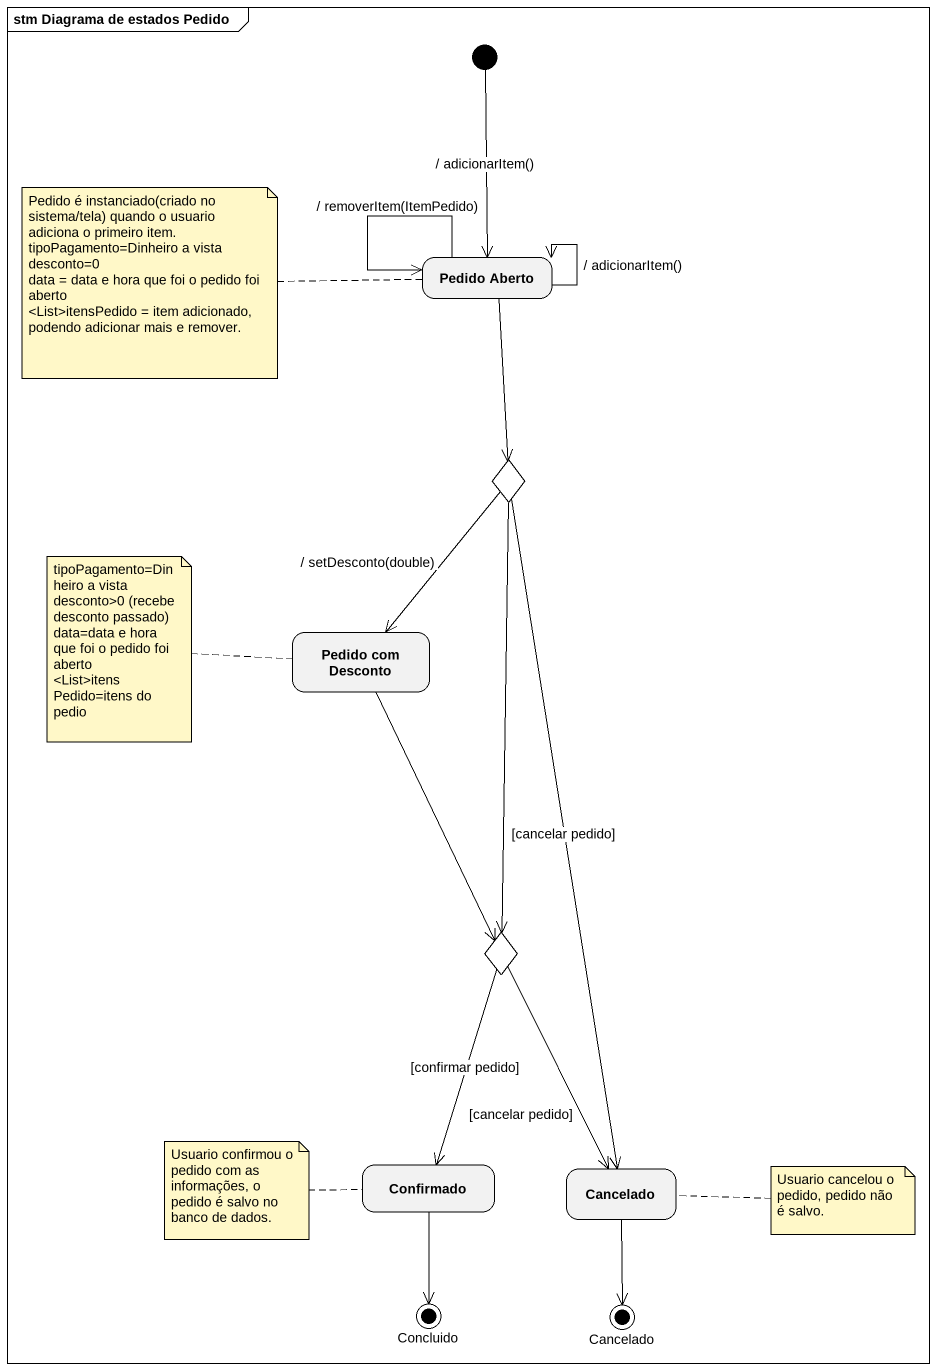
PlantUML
@startuml
mainframe stm Diagrama de estados Pedido
hide empty description
state "Pedido Aberto" as Pedido_Aberto
state choice1 <<choice>>
state "Pedido com Desconto" as Pedido_com_Desconto
state choice2 <<choice>>
state Confirmado
state Cancelado
state Concluido <<end>>
state "Cancelado" as Cancelado_2 <<end>>
[*] --> Pedido_Aberto : / adicionarItem()
Pedido_Aberto --> Pedido_Aberto : / adicionarItem()
Pedido_Aberto --> Pedido_Aberto : / removerItem(ItemPedido)
Pedido_Aberto --> choice1
choice1 --> Pedido_com_Desconto : / setDesconto(double)
choice1 --> choice2
choice1 --> Cancelado : [cancelar pedido]
Pedido_com_Desconto --> choice2
choice2 --> Confirmado : [confirmar pedido]
choice2 --> Cancelado : [cancelar pedido]
Confirmado --> Concluido
Cancelado --> Cancelado_2
note left of Pedido_Aberto
  Pedido é instanciado(criado no sistema/tela) quando o usuario adiciona o primeiro item.
  tipoPagamento=Dinheiro a vista
  desconto=0
  data = data e hora que foi o pedido foi aberto
  <List>itensPedido = item adicionado, podendo adicionar mais e remover.
end note
note left of Pedido_com_Desconto
  tipoPagamento=Dinheiro a vista
  desconto>0 (recebe desconto passado)
  data=data e hora que foi o pedido foi aberto
  <List>itensPedido=itens do pedio
end note
note left of Confirmado : Usuario confirmou o pedido com as informações, o pedido é salvo no banco de dados.
note right of Cancelado : Usuario cancelou o pedido, pedido não é salvo.
@enduml
